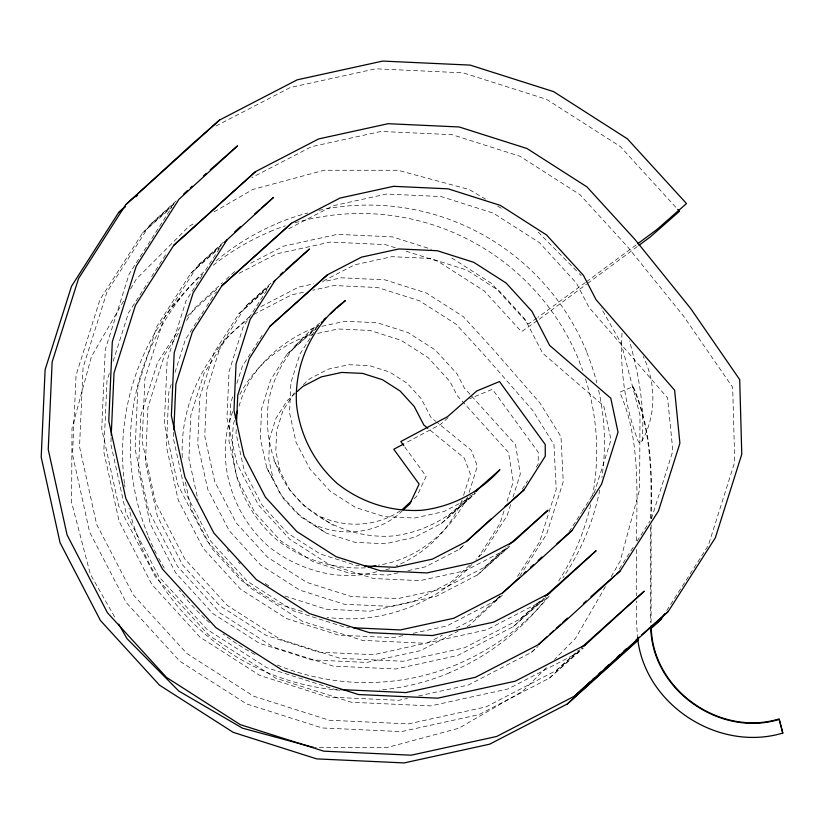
<?xml version="1.0" encoding="UTF-8"?>
<svg xmlns="http://www.w3.org/2000/svg" width="824" height="824" viewBox="0 0 824 824"><rect width="100%" height="100%" fill="white"/><g stroke="black" fill="none" stroke-linecap="round" stroke-linejoin="round"><path stroke-width="0.62" stroke-dasharray="4.12 3.09" d="M111.116 437.76L110.838 444.105L126.165 513.61L158.939 576.8L206.948 629.371L266.904 667.749L334.729 689.307L337.274 689.42M173.73 432.415L173.442 438.78L185.235 492.247L210.46 540.874L247.396 581.322L293.529 610.852L345.709 627.435L349.531 627.61M182.279 457.454C179.787 404.1 205.433 351.302 248.003 319.29M236.22 429.613L236.045 433.445L244.306 470.895L261.97 504.947L287.834 533.272L320.145 553.944L356.689 565.563L359.243 565.686M622.027 333.154C619.792 369.657 625.231 407.746 638.404 441.88L640.557 443.322C656.46 417.48 656.532 383.438 643.245 356.504M642.123 440.933C645.007 407.355 638.415 373.241 629.505 340.94M109.283 373.488L106.986 380.75L103.803 451.83L119.13 521.334L151.915 584.525L199.923 637.096L259.879 675.474L327.705 697.032L398.775 700.297L407.458 698.402M113.115 361.376L128.451 312.945L148.279 281.911M171.165 384.53L168.858 391.812L166.407 446.505L178.2 499.983L203.425 548.599L240.361 589.047L286.494 618.577L338.685 635.16L393.367 637.673L403.307 635.5M174.997 372.397L185.369 339.642L203.868 310.689M232.656 396.787L230.73 402.874L229.02 441.17L237.271 478.62L254.935 512.672L280.809 540.997L313.11 561.68L349.664 573.288L387.95 575.059L399.187 572.587M236.9 383.387L242.297 366.34L262.928 334.05M232.759 411.537C214.24 458.608 231.462 514.094 268.954 546.827C299.061 570.455 339.952 582.331 377.402 571.526M234.541 420.384L233.8 422.753C227.053 466.281 242.915 510.005 275.978 539.102C301.553 559.414 333.627 569.621 366.237 567.788M239.042 406.181C248.961 369.863 279.182 342.042 313.408 328.168L317.044 327.375M462.109 500.065C449.997 529.482 425.761 553.635 396.251 565.748M463.603 495.327L470.349 474.016L464.211 457.969L428.768 429.047M469.134 492.34L477.384 466.291L471.235 450.244L436.782 422.125M503.979 511.076L500.106 523.322L478.672 556.859M507.079 501.28L513.28 481.7L508.511 452.438L457.392 395.87L449.956 381.533L428.171 357.668L400.948 340.25L370.161 330.465L337.912 328.982L317.292 333.504M510.623 504.576L507.141 515.597L483.637 552.379L476.045 559.311M512.95 497.233L520.315 473.965L515.536 444.702L471.246 395.685M651.403 518.78L672.868 450.975L667.595 397.961L589.047 307.434L576.429 283.126L539.493 242.678L493.36 213.148L441.17 196.565L386.487 194.052L333.04 205.773L287.854 229.175M123.538 301.131L91.454 356.555L71.997 428.264L71.616 502.516L90.352 574.235L114.938 617.475M130.573 288.956L136.3 279.058L188.737 226.559L195.36 222.727M605.413 586.636L575.317 638.641L554.521 659.457M611.181 576.666L620.163 561.144L639.62 489.425L640.001 415.183L621.265 343.464L601.098 307.98M522.262 489.229L527.597 480.794M536.259 467.074L538.257 463.902L538.196 452.211L492.443 389.278L469.711 398.713M173.854 204.311L142.686 232.77L99.982 299.596L76.045 375.219L72.502 454.498L89.589 532.016L126.154 602.488L179.694 661.126L246.572 703.923L322.215 727.963L401.484 731.609L478.96 714.624L549.381 678.142L583.33 648.117M176.161 200.891L149.721 225.045L107.017 291.871L83.08 367.494L79.537 446.773L96.624 524.28L133.189 594.763L186.729 653.401L253.596 696.198L329.25 720.238L408.508 723.884L485.995 706.889L556.406 670.417L579.983 649.683M151.698 276.565L166.736 253.03M221.12 245.583L190.787 273.28L156.91 326.294L137.917 386.281L135.105 449.162L148.67 510.653L177.665 566.562L220.142 613.077L273.187 647.025L333.195 666.091L396.066 668.985L457.536 655.513L513.393 626.58L546.415 597.4M223.407 242.184L197.812 265.555L163.935 318.569L144.952 378.556L142.14 441.437L155.695 502.928L184.7 558.837L227.167 605.352L280.222 639.3L340.219 658.366L403.101 661.26L464.561 647.788L520.418 618.845L543.995 598.111M202.045 275.7L186.142 300.585L167.159 360.572L164.347 423.454L177.902 484.945L206.906 540.853L249.373 587.357L302.418 621.306L362.426 640.382L425.308 643.276M205.495 270.293L219.328 248.652M180.25 327.066L157.508 362.653L140.904 415.131L138.442 470.133L150.298 523.92L175.667 572.824L212.819 613.509L259.22 643.214L311.719 659.89L366.721 662.424L420.477 650.63L457.979 631.215M178.324 333.359L164.543 354.928L147.929 407.406L145.467 462.408L157.333 516.195L182.701 565.099L219.853 605.784L266.255 635.479L318.744 652.165L373.746 654.699L486.768 629.794L542.625 600.861M186.595 320.412L194.176 308.547L222.521 282.663M206.608 306.404L214.147 294.611M268.583 286.67L238.878 313.789L213.828 352.991L199.789 397.343L197.719 443.837L207.741 489.302L229.185 530.635L260.58 565.027L299.802 590.128L344.174 604.229L390.658 606.371L436.102 596.401L477.405 575.008L510.344 545.9M270.972 283.178L245.912 306.065L220.863 345.266L206.824 389.618L204.743 436.112L214.765 481.577L236.21 522.91L267.615 557.302L306.837 582.403L351.199 596.504L397.693 598.636L443.127 588.676L484.43 567.283L508.954 545.715M266.76 290.202L243.07 327.272L229.031 371.634L226.95 418.128L236.972 463.593L258.417 504.927L289.821 539.308L329.034 564.409L373.406 578.51L419.89 580.652L465.333 570.692L506.636 549.299M239.856 394.469C254.812 365.928 281.468 343.464 312.44 334.565M318.641 325.707L286.968 354.31L270.756 379.689L261.661 408.405L260.322 438.512L266.811 467.95L280.696 494.709L301.028 516.978L326.417 533.231L355.144 542.357L385.251 543.747L414.668 537.289L441.417 523.436L475.283 493.494M320.011 322.957C294.364 342.125 274.845 368.843 268.696 400.68C264.236 430.828 271.014 461.502 287.72 486.984C311.554 519.923 351.704 538.783 392.276 536.012C423.546 532.664 451.531 516.792 472.966 494.143M294.292 392.883L283.034 410.496L276.73 430.427L275.793 451.315L280.304 471.74L289.935 490.311L304.046 505.761L333.452 525.496M467.641 497.068C450.079 531.573 417.335 559.486 378.371 565.13M517.554 576.357L539.607 541.852L556.221 489.374L553.955 444.455L532.798 410.548L485.707 356.596L456.228 324.326L419.426 300.77L377.783 287.535L334.153 285.526L312.832 290.202M519.759 576.182L546.631 534.117L563.245 481.638L560.99 436.73L539.823 402.812L492.731 348.871L463.263 316.601L426.451 293.045L384.818 279.81L341.188 277.801L322.369 281.921M569.137 531.758L581.466 512.456M582.156 511.385L594.485 492.083L610.996 439.913L603.755 405.933L542.583 353.105L524.919 319.053L499.056 290.728L466.745 270.056L430.2 258.437L391.905 256.676L354.464 264.885L323.853 280.737M619.277 569.075L634.315 545.529M637.045 541.255L650.043 520.923M666.76 610.543L708.331 545.478L734.74 462.037L732.68 387.342L683.539 316.086L627.939 247.2L579.942 194.629L519.975 156.251L452.149 134.693L381.079 131.428L311.606 146.662L251.856 177.613M172.226 306.909L179.972 298.484M546.384 667.605L522.89 691.13L458.803 728.241L387.445 747.44L314.943 747.43M226.301 279.212L234.799 271.446M187.141 316.282L218.329 287.803M214.827 293.54L216.712 291.82M249.353 316.756L227.548 336.666L204.043 373.447L190.859 415.08L188.912 458.711L198.038 500.127M303.366 384.602L309.721 378.793L328.271 369.183L348.696 364.702L369.574 365.671L389.515 372.005L407.138 383.284L421.239 398.734L430.88 417.304L435.803 421.322M295.425 393.151L287.257 400.618L276.009 418.221L269.695 438.152L268.768 459.04L273.269 479.465L282.9 498.036L297.011 513.486L326.417 533.231M414.163 498.644L416.882 496.161L426.152 476.354L404.533 446.659M402.596 510.519C380.06 533.252 343.371 537.65 314.634 524.764M448.441 515.711L470.679 495.409M441.417 523.436L474.964 493.174M407.921 570.671L425.39 566.85L459.411 549.227L464.118 544.921M469.412 565.367L451.398 581.816L412.639 601.891L369.997 611.243L326.366 609.235L284.723 595.999M471.864 564.44C435.608 604.435 380.564 624.798 327.035 617.32M484.43 567.283L505.782 547.785M477.405 575.008L508.964 546.188M499.993 596.03L476.375 617.598L453.643 629.371M413.257 633.316L446.814 625.952L495.399 600.789L500.096 596.504M502.413 595.124L469.34 625.323L467.074 626.498M520.418 618.845L541.275 599.8M513.393 626.58L545.622 597.143M418.623 695.95L468.248 685.063L531.387 652.361L536.074 648.076M556.406 670.417L578.129 650.579M549.381 678.142L582.434 647.963M149.721 225.045L174.235 203.477M142.686 232.77L171.928 207.061L129.224 273.887L105.287 349.51L101.733 428.779L118.831 506.297L155.386 576.779L208.935 635.407L275.803 678.214L351.446 702.254L430.715 705.9L508.192 688.905L578.613 652.433M197.812 265.555L221.388 244.821M190.787 273.28L219.071 248.395M245.912 306.065L268.542 286.165M238.878 313.789L267.172 288.915M294.003 346.585L318.517 325.017M286.968 354.31L316.21 328.591L299.988 353.97L290.903 382.697L289.554 412.793L296.043 442.231L309.927 469L330.259 491.259L355.659 507.512L384.386 516.648L414.482 518.028L443.909 511.58L470.648 497.727M448.019 417.789L440.479 424.422L404.893 443.353M459.411 549.227L464.118 545.076M495.399 600.789L500.106 596.648M531.387 652.361L537.99 646.552M585.37 282.55L537.938 317.343M586.4 281.787L636.715 244.481M539.318 319.207L586.554 284.187M587.584 283.425L637.9 246.118M536.888 318.074L528.472 323.945L491.32 283.26L449.234 256.326M537.217 320.67L521.448 331.67L484.296 290.985L437.894 261.29L403.709 250.424M214.147 211.85L252.814 189.458L324.172 170.249L397.941 170.269L469.103 189.499L485.583 199.109M215.909 126.02L290.182 87.55L375.672 68.804L463.129 72.831L546.59 99.354L620.379 146.579L676.885 208.462M250.712 263.206L283.662 246.139L337.428 234.346L392.43 236.879L431.498 249.291M239.135 273.29L276.637 253.864L330.403 242.071L385.405 244.604L396.385 248.096M260.92 306.641L298.535 287.154L313.584 283.847M253.885 314.366L291.511 294.879L305.302 291.851M400.361 510.818C377.238 526.237 346.976 528.318 321.659 517.039M427.512 642.905L442.282 635.253M321.896 326.304L344.937 321.257L377.196 322.74L407.983 332.525L435.196 349.942L456.99 373.808L464.427 388.145L470.391 394.748M385.889 569.662L390.741 568.601M302.192 611.511L277.698 603.735L240.886 580.168L211.418 547.898L191.292 509.108L185.204 481.494M497.665 206.144L502.053 208.709M265.235 583.536L269.572 586.307M538.175 232.069L578.448 272.816M579.334 273.723L581.126 275.535M227.115 549.659L228.845 551.565M238.383 562.009L240.114 563.904M273.836 460.214L280.304 471.74M266.811 467.95L273.269 479.465M632.77 386.765C651.094 428.552 652.093 474.974 650.61 519.789M637.704 638.847L636.489 622.882L636.489 601.005M651.104 518.502C652.618 474.037 651.372 428.017 633.223 386.58L619.73 392.193C640.773 439.573 636.777 492.69 636.489 543.088M651.104 524.919L651.104 622.439M650.61 527.494L650.61 622.45M636.489 549.526L636.489 595.855M140.193 543.48A239.753 239.341 -71.3 0 1 128.977 508.336M124.96 487.077A239.753 239.341 -71.3 0 1 124.62 484.584M124.455 483.327A239.753 239.341 -71.3 0 1 202.58 274.248M213.272 265.235A239.753 239.341 -71.3 0 1 269.994 231.729M318.909 210.305A236.478 236.076 -71.3 0 1 586.935 352.528M277.698 223.17A236.478 236.076 -71.3 0 1 307.743 212.983M147.939 535.054A239.753 239.341 -71.3 0 1 203.765 271.91M216.104 260.806A239.753 239.341 -71.3 0 1 277.75 223.294M586.822 352.569A239.753 239.341 -71.3 0 1 596.803 382.748M598.605 390.216A239.753 239.341 -71.3 0 1 601.932 477.508M599.769 490.043A239.753 239.341 -71.3 0 1 562.936 577.809M549.237 596.051A239.753 239.341 -71.3 0 1 457.011 664.329M579.066 361.005A239.753 239.341 -71.3 0 1 582.671 370.45M585.524 378.896A239.753 239.341 -71.3 0 1 592.508 495.966M590.674 504.731A239.753 239.341 -71.3 0 1 558.703 580.91M547.002 597.554A239.753 239.341 -71.3 0 1 449.265 672.765M457.062 664.453A236.478 236.076 -71.3 0 1 275.504 664.309M254.966 654.534A236.478 236.076 -71.3 0 1 223.026 633.914M209.42 622.656A236.478 236.076 -71.3 0 1 205.66 619.226M204.733 618.35A236.478 236.076 -71.3 0 1 179.23 590.087M164.264 568.076A236.478 236.076 -71.3 0 1 158.589 558.075M156.22 553.543A236.478 236.076 -71.3 0 1 147.826 535.095M295.074 222.779A236.478 236.076 -71.3 0 1 579.19 360.953M269.942 231.606A236.478 236.076 -71.3 0 1 285.341 225.828M449.307 672.878A236.478 236.076 -71.3 0 1 379.38 690.079M340.003 690.244A236.478 236.076 -71.3 0 1 140.07 543.531"/><path stroke-width="1.24" d="M111.23 435.216L114.011 373.025L135.476 305.22L173.761 245.294L255.502 171.639L318.641 138.937L388.114 123.703L459.184 126.968L527.01 148.526L586.966 186.904L634.974 239.475L690.574 308.361L739.705 379.617L741.775 454.302L715.356 537.753L668.243 611.49L574.4 696.198L496.707 736.45L411.217 755.196L323.76 751.169L240.289 724.646L166.51 677.421L107.429 612.726L67.084 534.961L48.235 449.43L52.139 361.963L78.558 278.522L125.67 204.785L190.282 145.786L219.514 120.067L297.207 79.825L382.697 61.079L470.154 65.106L553.625 91.629L627.414 138.854L686.485 203.549L657.253 229.257L637.745 243.729M173.843 429.871L175.883 384.087L192.404 331.918L221.862 285.815L291.49 223.211L340.065 198.048L393.522 186.327L448.204 188.84L500.395 205.423L546.528 234.953L583.464 275.401L596.071 299.709L674.629 390.236L679.903 443.25L658.438 511.055L620.153 570.97L567.643 618.917L538.412 644.636L475.273 677.338L405.81 692.572L341.084 689.595M236.447 424.514L237.755 395.149L249.322 358.605L269.953 326.325L327.478 274.773L361.499 257.15L398.929 248.941L437.225 250.712L473.769 262.32L506.08 283.003L531.944 311.328L549.608 345.38L610.78 398.208L618.031 432.188L601.51 484.358L572.052 530.46L531.655 567.355L502.424 593.064L453.849 618.227L400.392 629.948L353.341 627.785M235.293 418.015L237.539 410.908M364.352 565.913L394.984 567.324L432.415 559.115L466.436 541.492L523.961 489.95L545.282 456.177L545.231 444.486L499.478 381.553L476.746 390.988L447.504 416.697L400.804 441.54L403.791 445.64M125.289 206.443L118.646 212.51L71.523 286.247L45.114 369.698L41.2 457.166L60.059 542.686L100.404 620.451L159.475 685.146L233.264 732.371L316.725 758.894L404.182 762.921L489.672 744.175L567.375 703.933L638.415 640.042M261.239 208.204L273.496 197.42L227.043 239.846L193.177 292.85L174.183 352.847L171.371 415.729L184.926 477.22L213.931 533.128L256.408 579.633L309.453 613.581L369.461 632.657L432.332 635.551L493.792 622.069L549.649 593.136L596.102 550.72L545.066 596.339M285.907 269.726L309.484 248.992L275.144 280.356L250.094 319.547L236.055 363.909L233.975 410.404L243.997 455.857L265.441 497.202L296.846 531.583L336.068 556.684L380.431 570.785L426.925 572.927L472.368 562.957L513.661 541.564L548.011 510.211L509.489 544.396M336.985 308.022L345.472 300.564C312.533 324.368 293.766 364.538 296.578 405.068C300.08 435.35 314.552 463.232 337.294 483.534C361.149 502.486 391.081 512.013 421.517 510.303C451.768 506.842 479.64 492.412 499.911 469.69L474.449 492.083M650.764 628.764L661.219 619.215L664.68 613.798M219.514 120.067L125.67 204.785M135.744 196.895L137.639 195.154M183.721 193.99L187.491 190.54M190.334 187.954L192.219 186.234M203.549 175.883L206.381 173.298M255.502 171.639L173.761 245.294M234.778 231.791L240.474 226.6M291.49 223.211L221.862 285.815M327.478 274.773L269.953 326.325M297.248 391.493L302.686 386.528L321.247 376.908L341.661 372.438L362.55 373.396L382.48 379.73L400.103 391.009L414.214 406.459L423.845 425.029L427.79 428.243M402.359 509.417L411.444 501.126M403.502 509.685L409.858 503.886L419.117 484.079L393.779 449.265L403.781 443.94M466.436 541.492L490.95 519.11M502.424 593.064L519.336 577.624M524.033 573.329L525.908 571.619M530.605 567.324L533.427 564.749M538.124 560.464L541.883 557.034M538.412 644.636L546.848 636.931M549.659 634.356L553.419 630.937M556.231 628.362L560.917 624.087M562.792 622.378L567.479 618.093M583.413 603.539L586.225 600.964M581.909 647.128L644.193 591.23L583.753 646.366M574.4 696.198L590.551 681.448M592.456 679.718L594.351 677.977M599.11 673.641L601.005 671.91M604.806 668.439L608.606 664.968M617.155 657.161L620.009 654.555M623.809 651.084L626.662 648.478M636.159 639.805L639.012 637.199M567.375 703.933L638.579 639.125M118.646 212.51L125.238 206.711M210.161 169.909L237.508 145.858L178.952 199.326L136.248 266.152L112.311 341.785L108.768 421.054L125.856 498.572L162.421 569.054L215.96 627.682L282.838 670.479L358.481 694.529L437.74 698.175L515.227 681.18L585.637 644.708M254.637 214.013L259.354 209.863M224.221 242.328L227.043 239.846M280.253 274.701L283.075 272.219M273.259 282.014L275.144 280.356M323.781 319.64L325.665 317.982M330.383 313.831L335.1 309.68M321.35 322.524L323.235 320.866M475.788 491.66L477.673 490.002M505.102 506.533L509.819 502.393M511.704 500.734L523.961 489.95M556.962 543.737L572.052 530.46M546.827 595.628L549.649 593.136M590.911 596.689L614.488 575.955M616.373 574.297L620.153 570.97M641.834 634.717L668.243 611.49M650.836 628.341L661.219 619.215M638.93 245.356L650.218 236.982L679.46 211.274L677.74 209.399M650.754 626.219C650.991 689.286 719.373 737.779 779.205 719.404L782.8 733.061C718.497 752.446 644.574 704.819 637.56 637.621M368.668 567.262L375.94 565.666M313.676 747.43L242.513 728.189L178.808 691.058L126.917 638.538L118.718 624.129M782.8 733.061L779.082 718.93C719.527 737.222 651.465 688.957 651.238 626.189"/></g></svg>
